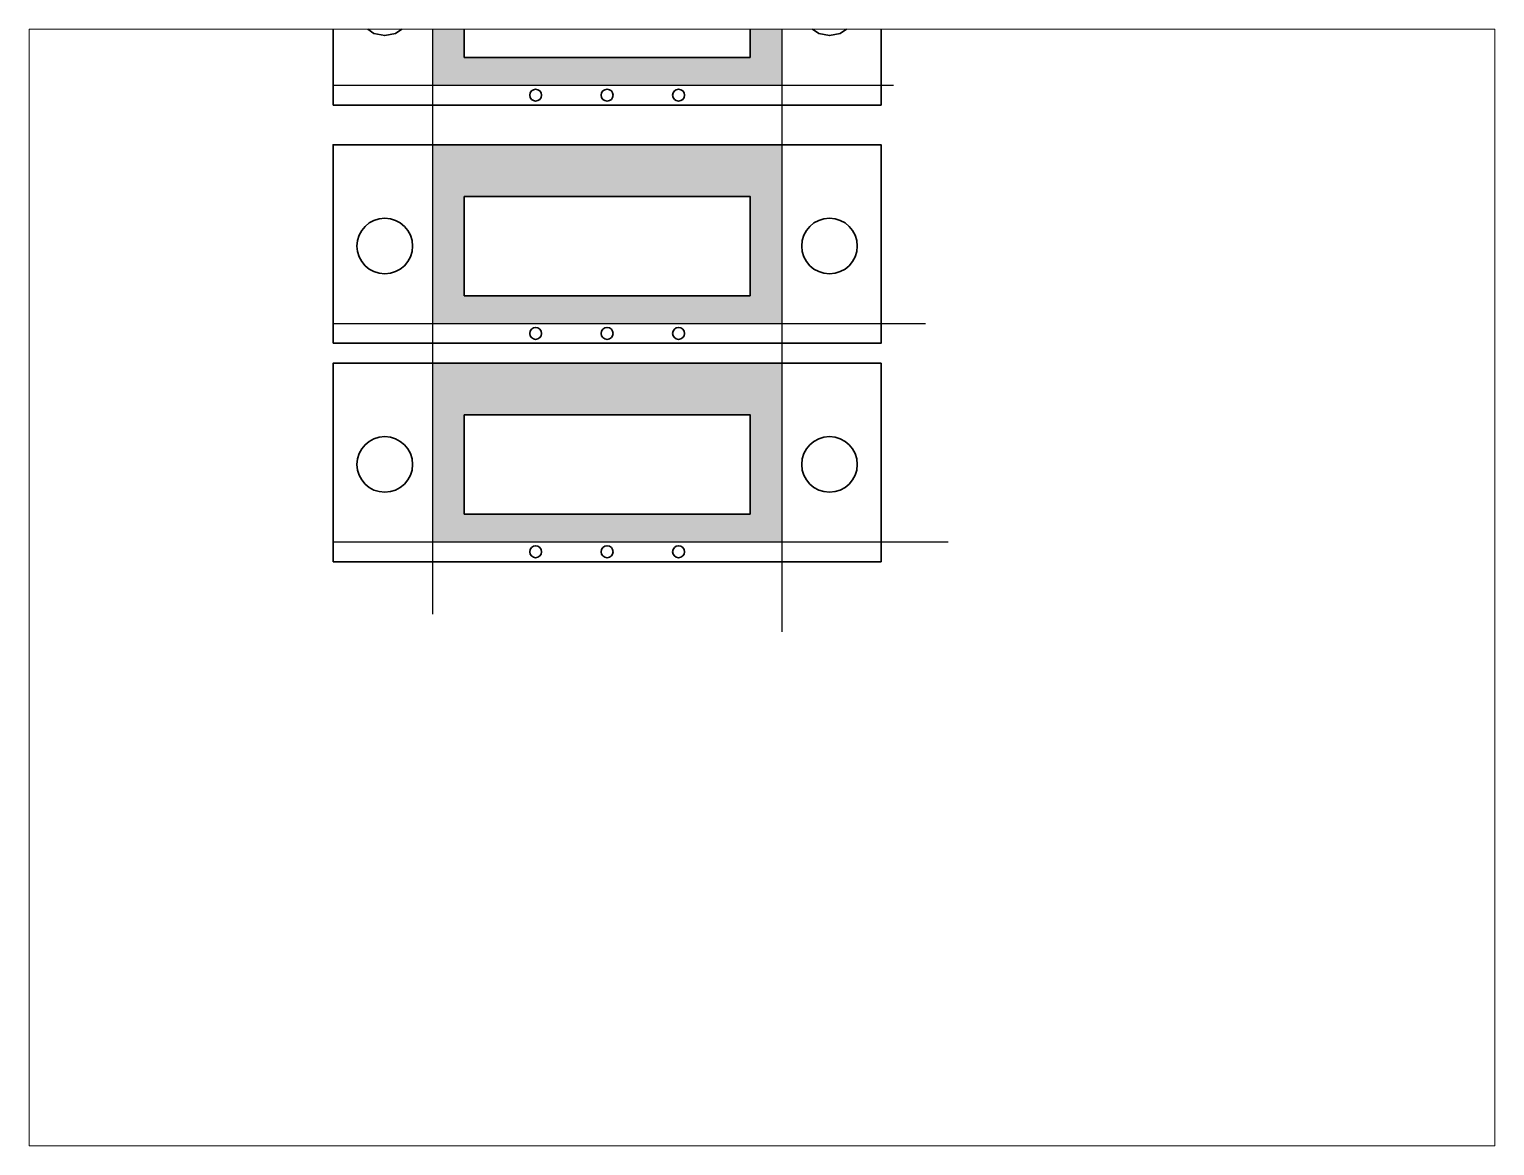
# Paper-space layout '布局1' of a CAD drawing. Header units: inches. Extents: x 1.05 to 9.45, y 0.8 to 7.2.
# The model-space entities are those that its viewports show. They can reach past a viewport. Long polylines and large blocks are cut down to what shows.
import ezdxf

# ---------------------------------------------------------------- set-up
doc = ezdxf.new("R2010")
doc.units = ezdxf.units.IN
doc.header["$MEASUREMENT"] = 0
doc.layers.add('CSX', color=7, linetype='Continuous', lineweight=30)

msp = doc.modelspace()

# ---------------------------------------------------------------- hatches: boundary and pattern name
at = {"true_color": 0xf8d731}
h = msp.add_hatch(color=40, dxfattribs=at)
h.dxf.hatch_style = 1
h.paths.add_polyline_path([(213, 240), (125, 240), (125, 195), (213, 195)])
h.paths.add_polyline_path([(205, 227), (205, 202), (133, 202), (133, 227)], flags=16)
h = msp.add_hatch(color=3)
h.dxf.hatch_style = 1
h.paths.add_polyline_path([(213, 180), (125, 180), (125, 135), (213, 135)])
h.paths.add_polyline_path([(205, 167), (205, 142), (133, 142), (133, 167)], flags=16)
h = msp.add_hatch(color=5)
h.dxf.hatch_style = 1
h.paths.add_polyline_path([(213, 125), (125, 125), (125, 80), (213, 80)])
h.paths.add_polyline_path([(205, 112), (205, 87), (133, 87), (133, 112)], flags=16)

# ---------------------------------------------------------------- linework, layer by layer
for p, q in [((125, 295), (125, 61.82)), ((213, 295), (213, 57.32)), ((100, 195), (241.11, 195)), ((100, 135), (249.16, 135)), ((100, 80), (254.88, 80))]:
    msp.add_line(p, q)
at = {"layer": 'CSX'}
for points in [[(100, 190), (238, 190), (238, 240), (100, 240)], [(133, 227), (205, 227), (205, 202), (133, 202)], [(100, 130), (238, 130), (238, 180), (100, 180)], [(133, 167), (205, 167), (205, 142), (133, 142)], [(100, 75), (238, 75), (238, 125), (100, 125)], [(133, 112), (205, 112), (205, 87), (133, 87)]]:
    msp.add_lwpolyline(points, close=True, dxfattribs=at)
for centre, radius in [((113, 214.5), 7), ((225, 214.5), 7), ((151, 192.5), 1.5), ((169, 192.5), 1.5), ((187, 192.5), 1.5), ((113, 154.5), 7), ((225, 154.5), 7), ((151, 132.5), 1.5), ((169, 132.5), 1.5), ((187, 132.5), 1.5), ((113, 99.5), 7), ((225, 99.5), 7), ((151, 77.5), 1.5), ((169, 77.5), 1.5), ((187, 77.5), 1.5)]:
    msp.add_circle(centre, radius, dxfattribs=at)

psp = doc.layouts.new('布局1')

# ---------------------------------------------------------------- viewports
at = {"layer": '0'}
psp.add_viewport(center=(5.25, 4), size=(8.4, 6.4), view_center_point=(208, 68.5), view_height=281.174511, dxfattribs=at)

doc.saveas('drawing.dxf')
